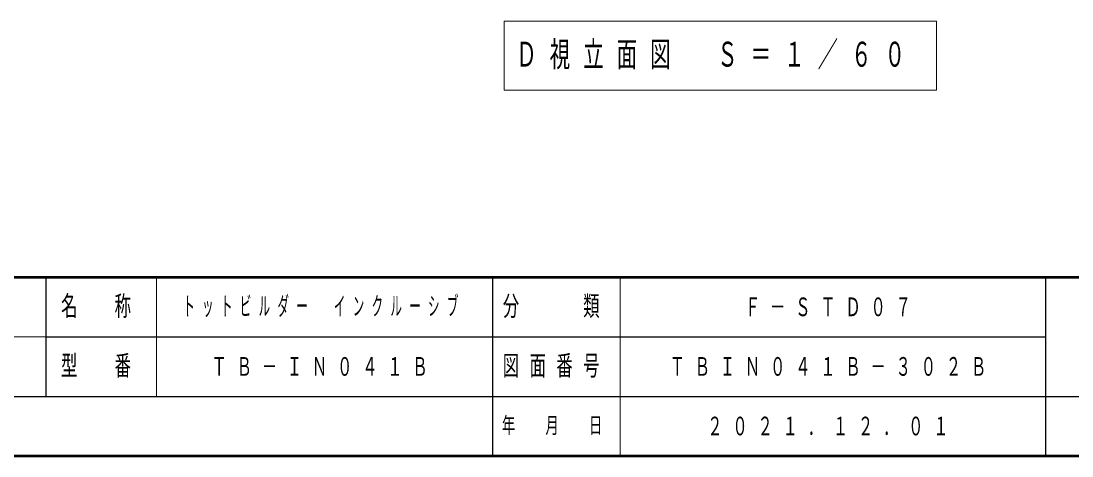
# Model space of a CAD drawing. Units: millimetres on the paper. Extents: x -385 to 0, y -599 to 267.
# Drawn here: x -190.4 to -66.9, y -297 to -245.9 of the extents above; entities that cross this region are included whole.
import ezdxf

# ---------------------------------------------------------------- set-up
doc = ezdxf.new("R2010")
doc.units = ezdxf.units.MM
doc.layers.add('LY_1', color=7, linetype='Continuous', lineweight=25)
doc.styles.add('ＭＳ ゴシック', font='')
doc.styles.get('ＭＳ ゴシック').set_extended_font_data('MS Gothic')

msp = doc.modelspace()

# ---------------------------------------------------------------- linework, layer by layer
at = {"layer": 'LY_1', "lineweight": 13}
for p, q in [((-133.618, -245.903), (-133.618, -254.036)), ((-82.818, -245.903), (-133.618, -245.903)), ((-82.818, -254.036), (-82.818, -245.903)), ((-133.618, -254.036), (-82.818, -254.036)), ((-174.5, -276), (-174.5, -290)), ((-120, -276), (-120, -297)), ((-242.5, -283), (-187.5, -283))]:
    msp.add_line(p, q, dxfattribs=at)
at = {"layer": 'LY_1', "lineweight": 50}
for p, q in [((-385, -276), (0, -276)), ((-385, -297), (0, -297))]:
    msp.add_line(p, q, dxfattribs=at)
at = {"layer": 'LY_1'}
for p, q in [((-187.5, -276), (-187.5, -290)), ((-135, -276), (-135, -297)), ((-70, -276), (-70, -297)), ((-187.5, -283), (-70, -283)), ((-242.5, -290), (0, -290))]:
    msp.add_line(p, q, dxfattribs=at)

# ---------------------------------------------------------------- texts
at = {"layer": 'LY_1', "style": 'ＭＳ ゴシック'}
for s, insert, char_height, attachment_point in [('\\T1.64;\\W0.6;Ｄ視立面図\u3000Ｓ＝１／６０', (-132.218, -249.97), 2.933, 4), ('\\T1.64;\\W0.6;名\u3000称', (-181, -279.5), 2.346, 5), ('\\T1.64;\\W0.45;トットビルダー\u3000インクルーシブ', (-154.75, -279.5), 2.199, 5), ('\\T1.64;\\W0.6;分\u3000\u3000類', (-127.5, -279.5), 2.346, 5), ('\\T1.64;\\W0.6;Ｆ－ＳＴＤ０７', (-95, -279.5), 2.199, 5), ('\\T1.64;\\W0.6;型\u3000番', (-181, -286.5), 2.346, 5), ('\\T1.64;\\W0.6;ＴＢ－ＩＮ０４１Ｂ', (-154.75, -286.5), 2.199, 5), ('\\T1.64;\\W0.6;図面番号', (-127.5, -286.5), 2.346, 5), ('\\T1.64;\\W0.6;ＴＢＩＮ０４１Ｂ－３０２Ｂ', (-95, -286.5), 2.199, 5), ('\\T1.64;\\W0.6;年\u3000月\u3000日', (-127.5, -293.5), 1.906, 5), ('\\T1.64;\\W0.6;２０２１．１２．０１', (-95, -293.5), 2.199, 5)]:
    msp.add_mtext(s, dxfattribs=dict(at, insert=insert, char_height=char_height, attachment_point=attachment_point))

doc.saveas('drawing.dxf')
